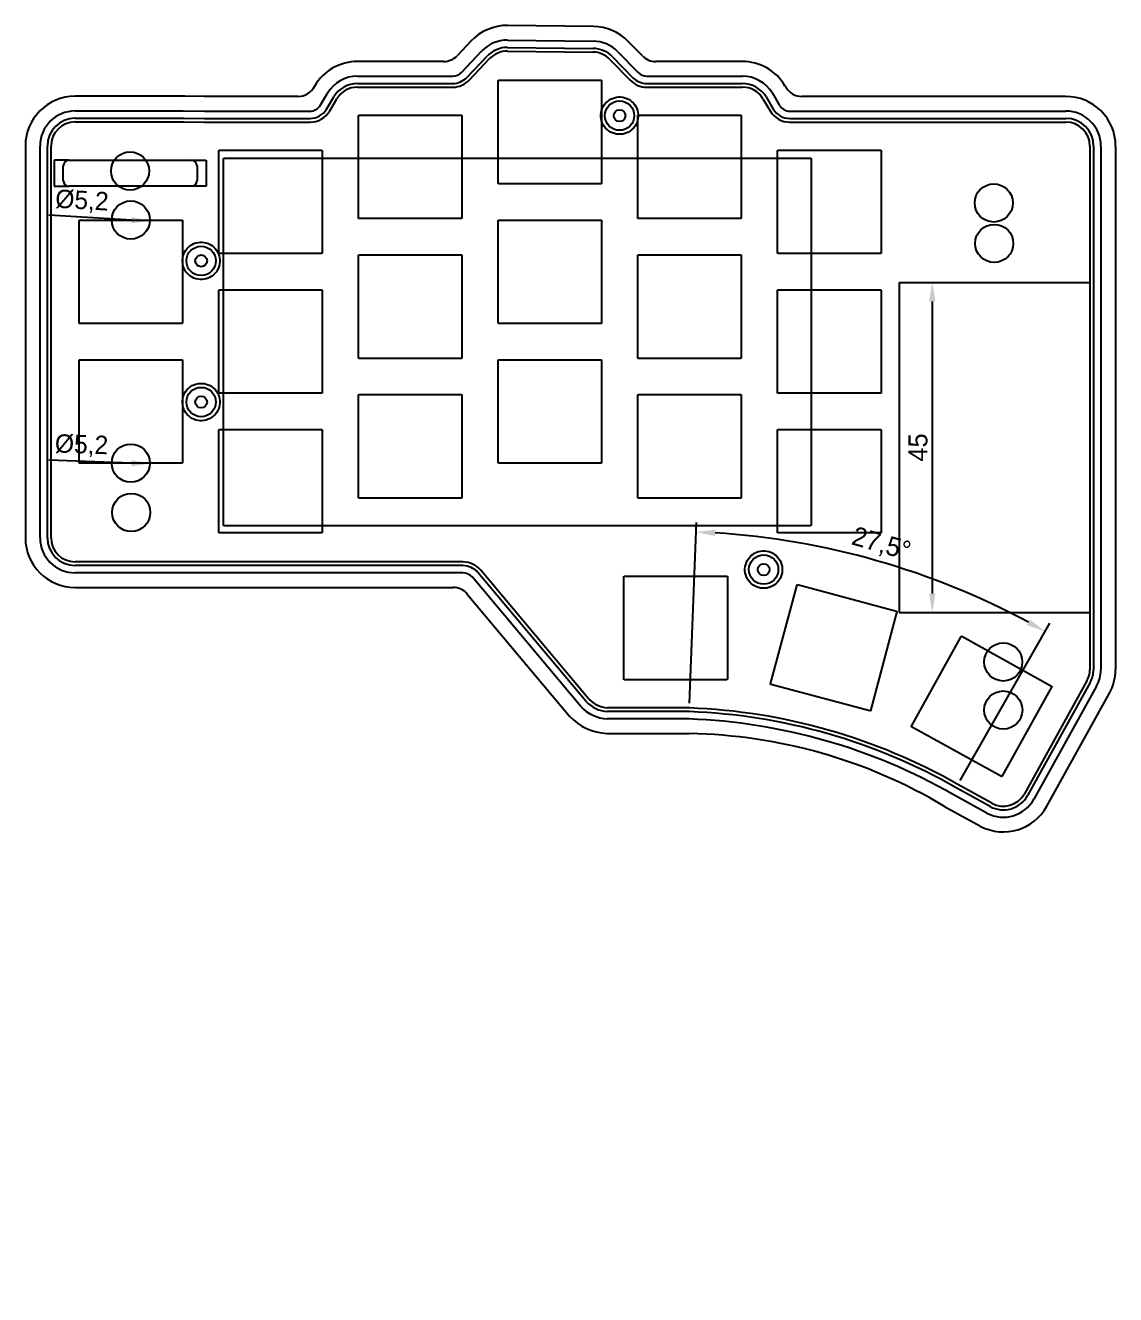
# Model space of a CAD drawing. Header units: millimetres. Extents: x 67 to 373, y -261 to -88.
# Drawn here: x 66.6 to 215.3, y -260.9 to -87.8 of the extents above; entities that cross this region are included whole.
import ezdxf

# ---------------------------------------------------------------- set-up
doc = ezdxf.new("R2010")
doc.units = ezdxf.units.MM
for name, color, linetype in [('Dimensions', 7, 'Continuous'), ('Edge.Cuts', 7, 'Continuous'), ('User.2', 7, 'Continuous'), ('User.3', 7, 'Continuous')]:
    doc.layers.add(name, color=color, linetype=linetype)
doc.dimstyles.new('ISO-25', dxfattribs={"dimtxt": 2.5, "dimasz": 2.5, "dimexe": 1.25, "dimexo": 0.625, "dimtad": 1, "dimtxsty": 'Standard', "dimcen": 2.5, "dimadec": 0, "dimazin": 0, "dimtfac": 1, "dimtmove": 0, "dimatfit": 3, "dimfxl": 1, "dimarcsym": 0})

# ---------------------------------------------------------------- blocks, each defined once
blk = doc.blocks.new('*D4')
at = {"layer": 'Defpoints', "color": 0}
for p in [(185.77, -122.9), (185.77, -167.9), (190.27, -167.9)]:
    blk.add_point(p, dxfattribs=at)
at = {"layer": 'Dimensions', "color": 140, "lineweight": -2}
for p, q in [((186.42, -122.9), (191.57, -122.9)), ((190.27, -125.48), (190.27, -165.32)), ((186.42, -167.9), (191.57, -167.9))]:
    blk.add_line(p, q, dxfattribs=at)
at = {"layer": 'Dimensions', "color": 140}
for points in [[(190.71, -125.48), (189.84, -125.48), (190.27, -122.9)], [(189.84, -165.32), (190.71, -165.32), (190.27, -167.9)]]:
    blk.add_solid(points, dxfattribs=at)
at = {"layer": 'Dimensions', "color": 140, "insert": (188.34, -145.4), "char_height": 2.582, "attachment_point": 5, "rotation": 90}
blk.add_mtext('45', dxfattribs=at)
blk = doc.blocks.new('*D8')
at = {"layer": 'Defpoints', "color": 0}
for p in [(190.59, -163.44), (157.17, -180.91), (193.76, -191.36), (154.13, -260.91)]:
    blk.add_point(p, dxfattribs=at)
at = {"layer": 'Dimensions', "color": 140, "lineweight": -2}
for p, q in [((157.19, -180.27), (158.13, -155.63)), ((194.08, -190.79), (206.29, -169.37))]:
    blk.add_line(p, q, dxfattribs=at)
blk.add_arc((154.13, -260.91), 104.07, 61.7475, 86.4048, dxfattribs=at)
at = {"layer": 'Dimensions', "color": 140}
for points in [[(160.68, -156.62), (160.64, -157.48), (158.08, -156.92)], [(203.19, -169.62), (203.6, -168.86), (205.65, -170.49)]]:
    blk.add_solid(points, dxfattribs=at)
at = {"layer": 'Dimensions', "color": 140, "insert": (183.3, -158.68), "char_height": 2.582, "attachment_point": 5, "rotation": 344.0761}
blk.add_mtext('27,5%%d', dxfattribs=at)
blk = doc.blocks.new('*D11')
at = {"layer": 'Defpoints', "color": 0}
for p in [(78.39, -147.44), (83.59, -147.62)]:
    blk.add_point(p, dxfattribs=at)
at = {"layer": 'Dimensions', "color": 140, "lineweight": -2}
blk.add_line((81.08, -147.54), (69.81, -147.14), dxfattribs=at)
at = {"layer": 'Dimensions', "color": 140}
blk.add_solid([(81.07, -147.95), (81.1, -147.12), (83.59, -147.62)], dxfattribs=at)
at = {"layer": 'Dimensions', "color": 140, "insert": (74.27, -145.18), "char_height": 2.507, "attachment_point": 5, "rotation": 358.0004}
blk.add_mtext('%%c5,2', dxfattribs=at)
blk = doc.blocks.new('*D12')
at = {"layer": 'Defpoints', "color": 0}
for p in [(78.39, -114.23), (83.58, -114.53)]:
    blk.add_point(p, dxfattribs=at)
at = {"layer": 'Dimensions', "color": 140, "lineweight": -2}
blk.add_line((81.08, -114.39), (69.82, -113.74), dxfattribs=at)
at = {"layer": 'Dimensions', "color": 140}
blk.add_solid([(81.06, -114.8), (81.1, -113.97), (83.58, -114.53)], dxfattribs=at)
at = {"layer": 'Dimensions', "color": 140, "insert": (74.32, -111.88), "char_height": 2.507, "attachment_point": 5, "rotation": 356.7095}
blk.add_mtext('%%c5,2', dxfattribs=at)

msp = doc.modelspace()

# ---------------------------------------------------------------- linework, layer by layer
at = {"layer": 'Edge.Cuts'}
for p, q in [((144.0574, -87.9912), (132.3575, -87.845)), ((127.3908, -89.9548), (125.4825, -91.9831)), ((132.3489, -89.845), (144.0326, -89.9911)), ((126.0968, -94.2489), (128.8362, -91.3372)), ((132.3449, -91.3451), (144.0138, -91.491)), ((132.3459, -90.8451), (144.0201, -90.991)), ((147.3897, -91.4302), (150.1689, -94.2765)), ((150.7575, -92.0165), (148.8209, -90.0332)), ((123.6617, -92.77), (111.9127, -92.77)), ((126.8188, -94.9408), (129.558, -92.0293)), ((127.1803, -95.2863), (129.9186, -92.3757)), ((146.3162, -92.4778), (149.0992, -95.3281)), ((146.674, -92.1286), (149.4559, -94.9777)), ((164.3618, -92.77), (152.5462, -92.77)), ((111.9068, -94.77), (124.8911, -94.77)), ((151.3404, -94.77), (164.3677, -94.77)), ((106.0822, -96.0757), (105.8568, -96.4523)), ((111.9015, -96.27), (124.9042, -96.27)), ((111.9034, -95.77), (124.9003, -95.77)), ((151.3352, -96.27), (164.373, -96.27)), ((151.3367, -95.77), (164.3711, -95.77)), ((170.3363, -96.3162), (170.1923, -96.0756)), ((88.3556, -97.5175), (73.3872, -97.5175)), ((88.3648, -97.5184), (88.3556, -97.5175)), ((91.0467, -97.5325), (88.3648, -97.5184)), ((103.7991, -97.5325), (91.0467, -97.5325)), ((106.8139, -98.7478), (107.8014, -97.0976)), ((107.6744, -99.2572), (108.6612, -97.6082)), ((108.1045, -99.5122), (109.0913, -97.8633)), ((145.5503, -98.6769), (145.7286, -98.4533)), ((145.7286, -98.4533), (145.9308, -98.2511)), ((145.9308, -98.2511), (146.1544, -98.0728)), ((146.1544, -98.0728), (146.3965, -97.9207)), ((146.3965, -97.9207), (146.6542, -97.7966)), ((146.6542, -97.7966), (146.9241, -97.7022)), ((146.9241, -97.7022), (147.2029, -97.6385)), ((147.2029, -97.6385), (147.487, -97.6065)), ((147.487, -97.6065), (147.773, -97.6065)), ((147.773, -97.6065), (148.0571, -97.6385)), ((148.0571, -97.6385), (148.3359, -97.7022)), ((148.3359, -97.7022), (148.6058, -97.7966)), ((148.6058, -97.7966), (148.8635, -97.9207)), ((148.8635, -97.9207), (149.1056, -98.0728)), ((149.1056, -98.0728), (149.3292, -98.2511)), ((149.3292, -98.2511), (149.5314, -98.4533)), ((149.5314, -98.4533), (149.7097, -98.6769)), ((167.1832, -97.8633), (168.17, -99.5122)), ((167.6132, -97.6081), (168.6001, -99.2572)), ((168.4731, -97.0976), (169.4606, -98.7478)), ((208.4892, -97.5325), (172.4815, -97.5325)), ((73.3872, -99.5175), (88.1196, -99.5175)), ((88.1196, -99.5175), (88.1235, -99.5171)), ((88.1235, -99.5171), (91.0414, -99.5325)), ((91.0414, -99.5325), (105.4298, -99.5325)), ((145.084, -100.0095), (145.116, -99.7254)), ((145.084, -100.0149), (145.084, -100.0095)), ((145.084, -100.2955), (145.084, -100.0149)), ((145.116, -100.5796), (145.084, -100.2955)), ((145.116, -99.7254), (145.1797, -99.4466)), ((145.1797, -99.4466), (145.2741, -99.1767)), ((145.2741, -99.1767), (145.3982, -98.919)), ((145.3982, -98.919), (145.5503, -98.6769)), ((149.7097, -98.6769), (149.8618, -98.919)), ((149.8618, -98.919), (149.9859, -99.1767)), ((149.9859, -99.1767), (150.0803, -99.4466)), ((150.0803, -99.4466), (150.144, -99.7254)), ((150.144, -99.7254), (150.176, -100.0095)), ((150.176, -100.2955), (150.144, -100.5796)), ((150.176, -100.0095), (150.176, -100.2955)), ((170.8446, -99.5325), (208.49, -99.5325)), ((73.3872, -100.5175), (88.165, -100.5175)), ((73.3872, -101.0175), (88.1872, -101.0175)), ((88.165, -100.5175), (88.1663, -100.5174)), ((88.1663, -100.5174), (91.0388, -100.5325)), ((88.1872, -101.0175), (88.1874, -101.0175)), ((88.1874, -101.0175), (88.1876, -101.0175)), ((88.1876, -101.0175), (91.0374, -101.0325)), ((91.0374, -101.0325), (105.423, -101.0325)), ((91.0388, -100.5325), (105.425, -100.5325)), ((145.1797, -100.8584), (145.116, -100.5796)), ((145.2741, -101.1283), (145.1797, -100.8584)), ((145.3982, -101.386), (145.2741, -101.1283)), ((145.5503, -101.6281), (145.3982, -101.386)), ((145.7286, -101.8517), (145.5503, -101.6281)), ((145.9308, -102.0539), (145.7286, -101.8517)), ((146.1544, -102.2322), (145.9308, -102.0539)), ((149.3292, -102.0539), (149.1056, -102.2322)), ((149.5314, -101.8517), (149.3292, -102.0539)), ((149.7097, -101.6281), (149.5314, -101.8517)), ((149.8618, -101.386), (149.7097, -101.6281)), ((149.9859, -101.1283), (149.8618, -101.386)), ((150.0803, -100.8584), (149.9859, -101.1283)), ((150.144, -100.5796), (150.0803, -100.8584)), ((170.8494, -100.5325), (208.49, -100.5325)), ((170.8515, -101.0325), (208.49, -101.0325)), ((146.3965, -102.3843), (146.1544, -102.2322)), ((146.6542, -102.5084), (146.3965, -102.3843)), ((146.9241, -102.6028), (146.6542, -102.5084)), ((147.2029, -102.6665), (146.9241, -102.6028)), ((147.487, -102.6985), (147.2029, -102.6665)), ((147.773, -102.6985), (147.487, -102.6985)), ((148.0571, -102.6665), (147.773, -102.6985)), ((148.3359, -102.6028), (148.0571, -102.6665)), ((148.6058, -102.5084), (148.3359, -102.6028)), ((148.8635, -102.3843), (148.6058, -102.5084)), ((149.1056, -102.2322), (148.8635, -102.3843)), ((66.6122, -104.2925), (66.6122, -157.7125)), ((68.6122, -157.7125), (68.6122, -104.2925)), ((69.6122, -157.7125), (69.6122, -104.2925)), ((70.1122, -157.7125), (70.1122, -104.2925)), ((211.775, -104.3075), (211.775, -175.7)), ((212.275, -104.3075), (212.275, -175.7068)), ((213.275, -104.3075), (213.275, -175.7191)), ((215.275, -104.3067), (215.275, -175.7404)), ((72.53, -106.2425), (70.53, -106.2425)), ((70.53, -106.2425), (70.53, -109.7625)), ((71.78, -109.0125), (71.78, -106.9925)), ((72.53, -106.2425), (89.27, -106.2425)), ((89.27, -106.2425), (91.27, -106.2425)), ((90.02, -106.9925), (90.02, -109.0125)), ((91.27, -106.2425), (91.27, -109.7625)), ((70.53, -109.7625), (72.53, -109.7625)), ((89.27, -109.7625), (72.53, -109.7625)), ((91.27, -109.7625), (89.27, -109.7625)), ((89.3465, -117.7207), (89.6042, -117.5966)), ((89.6042, -117.5966), (89.8741, -117.5022)), ((89.8741, -117.5022), (90.1529, -117.4385)), ((90.1529, -117.4385), (90.437, -117.4065)), ((90.437, -117.4065), (90.723, -117.4065)), ((90.723, -117.4065), (91.0071, -117.4385)), ((91.0071, -117.4385), (91.2859, -117.5022)), ((91.2859, -117.5022), (91.5558, -117.5966)), ((91.5558, -117.5966), (91.8135, -117.7207)), ((88.066, -119.5254), (88.1297, -119.2466)), ((88.1297, -119.2466), (88.2241, -118.9767)), ((88.2241, -118.9767), (88.3482, -118.719)), ((88.3482, -118.719), (88.5003, -118.4769)), ((88.5003, -118.4769), (88.6786, -118.2533)), ((88.6786, -118.2533), (88.8808, -118.0511)), ((88.8808, -118.0511), (89.1044, -117.8728)), ((89.1044, -117.8728), (89.3465, -117.7207)), ((91.8135, -117.7207), (92.0556, -117.8728)), ((92.0556, -117.8728), (92.2792, -118.0511)), ((92.2792, -118.0511), (92.4814, -118.2533)), ((92.4814, -118.2533), (92.6597, -118.4769)), ((92.6597, -118.4769), (92.8118, -118.719)), ((92.8118, -118.719), (92.9359, -118.9767)), ((92.9359, -118.9767), (93.0303, -119.2466)), ((93.0303, -119.2466), (93.094, -119.5254)), ((88.034, -119.8095), (88.066, -119.5254)), ((88.034, -119.8149), (88.034, -119.8095)), ((88.034, -120.0955), (88.034, -119.8149)), ((88.066, -120.3796), (88.034, -120.0955)), ((88.1297, -120.6584), (88.066, -120.3796)), ((88.2241, -120.9283), (88.1297, -120.6584)), ((88.3482, -121.186), (88.2241, -120.9283)), ((92.9359, -120.9283), (92.8118, -121.186)), ((93.0303, -120.6584), (92.9359, -120.9283)), ((93.094, -120.3796), (93.0303, -120.6584)), ((93.094, -119.5254), (93.126, -119.8095)), ((93.126, -120.0955), (93.094, -120.3796)), ((93.126, -119.8095), (93.126, -120.0955)), ((88.5003, -121.4281), (88.3482, -121.186)), ((88.6786, -121.6517), (88.5003, -121.4281)), ((88.8808, -121.8539), (88.6786, -121.6517)), ((89.1044, -122.0322), (88.8808, -121.8539)), ((89.3465, -122.1843), (89.1044, -122.0322)), ((89.6042, -122.3084), (89.3465, -122.1843)), ((89.8741, -122.4028), (89.6042, -122.3084)), ((90.1529, -122.4665), (89.8741, -122.4028)), ((90.437, -122.4985), (90.1529, -122.4665)), ((90.723, -122.4985), (90.437, -122.4985)), ((91.0071, -122.4665), (90.723, -122.4985)), ((91.2859, -122.4028), (91.0071, -122.4665)), ((91.5558, -122.3084), (91.2859, -122.4028)), ((91.8135, -122.1843), (91.5558, -122.3084)), ((92.0556, -122.0322), (91.8135, -122.1843)), ((92.2792, -121.8539), (92.0556, -122.0322)), ((92.4814, -121.6517), (92.2792, -121.8539)), ((92.6597, -121.4281), (92.4814, -121.6517)), ((92.8118, -121.186), (92.6597, -121.4281)), ((185.775, -122.8974), (185.775, -167.8974)), ((185.775, -122.8974), (211.775, -122.8974)), ((89.8741, -136.7522), (90.1529, -136.6885)), ((90.1529, -136.6885), (90.437, -136.6565)), ((90.437, -136.6565), (90.723, -136.6565)), ((90.723, -136.6565), (91.0071, -136.6885)), ((91.0071, -136.6885), (91.2859, -136.7522)), ((88.1297, -138.4966), (88.2241, -138.2267)), ((88.2241, -138.2267), (88.3482, -137.969)), ((88.3482, -137.969), (88.5003, -137.7269)), ((88.5003, -137.7269), (88.6786, -137.5033)), ((88.6786, -137.5033), (88.8808, -137.3011)), ((88.8808, -137.3011), (89.1044, -137.1228)), ((89.1044, -137.1228), (89.3465, -136.9707)), ((89.3465, -136.9707), (89.6042, -136.8466)), ((89.6042, -136.8466), (89.8741, -136.7522)), ((91.2859, -136.7522), (91.5558, -136.8466)), ((91.5558, -136.8466), (91.8135, -136.9707)), ((91.8135, -136.9707), (92.0556, -137.1228)), ((92.0556, -137.1228), (92.2792, -137.3011)), ((92.2792, -137.3011), (92.4814, -137.5033)), ((92.4814, -137.5033), (92.6597, -137.7269)), ((92.6597, -137.7269), (92.8118, -137.969)), ((92.8118, -137.969), (92.9359, -138.2267)), ((92.9359, -138.2267), (93.0303, -138.4966)), ((88.034, -139.0595), (88.066, -138.7754)), ((88.034, -139.0649), (88.034, -139.0595)), ((88.034, -139.3455), (88.034, -139.0649)), ((88.066, -139.6296), (88.034, -139.3455)), ((88.066, -138.7754), (88.1297, -138.4966)), ((88.1297, -139.9084), (88.066, -139.6296)), ((88.2241, -140.1783), (88.1297, -139.9084)), ((88.3482, -140.436), (88.2241, -140.1783)), ((92.9359, -140.1783), (92.8118, -140.436)), ((93.0303, -139.9084), (92.9359, -140.1783)), ((93.0303, -138.4966), (93.094, -138.7754)), ((93.094, -139.6296), (93.0303, -139.9084)), ((93.094, -138.7754), (93.126, -139.0595)), ((93.126, -139.3455), (93.094, -139.6296)), ((93.126, -139.0595), (93.126, -139.3455)), ((88.5003, -140.6781), (88.3482, -140.436)), ((88.6786, -140.9017), (88.5003, -140.6781)), ((88.8808, -141.1039), (88.6786, -140.9017)), ((89.1044, -141.2822), (88.8808, -141.1039)), ((89.3465, -141.4343), (89.1044, -141.2822)), ((89.6042, -141.5584), (89.3465, -141.4343)), ((89.8741, -141.6528), (89.6042, -141.5584)), ((90.1529, -141.7165), (89.8741, -141.6528)), ((90.437, -141.7485), (90.1529, -141.7165)), ((90.723, -141.7485), (90.437, -141.7485)), ((91.0071, -141.7165), (90.723, -141.7485)), ((91.2859, -141.6528), (91.0071, -141.7165)), ((91.5558, -141.5584), (91.2859, -141.6528)), ((91.8135, -141.4343), (91.5558, -141.5584)), ((92.0556, -141.2822), (91.8135, -141.4343)), ((92.2792, -141.1039), (92.0556, -141.2822)), ((92.4814, -140.9017), (92.2792, -141.1039)), ((92.6597, -140.6781), (92.4814, -140.9017)), ((92.8118, -140.436), (92.6597, -140.6781)), ((164.9241, -161.0767), (165.0482, -160.819)), ((165.0482, -160.819), (165.2003, -160.5769)), ((165.2003, -160.5769), (165.3786, -160.3533)), ((165.3786, -160.3533), (165.5808, -160.1511)), ((165.5808, -160.1511), (165.8044, -159.9728)), ((165.8044, -159.9728), (166.0465, -159.8207)), ((166.0465, -159.8207), (166.3042, -159.6966)), ((166.3042, -159.6966), (166.5741, -159.6022)), ((166.5741, -159.6022), (166.8529, -159.5385)), ((166.8529, -159.5385), (167.137, -159.5065)), ((167.137, -159.5065), (167.423, -159.5065)), ((167.423, -159.5065), (167.7071, -159.5385)), ((167.7071, -159.5385), (167.9859, -159.6022)), ((167.9859, -159.6022), (168.2558, -159.6966)), ((168.2558, -159.6966), (168.5135, -159.8207)), ((168.5135, -159.8207), (168.7556, -159.9728)), ((168.7556, -159.9728), (168.9792, -160.1511)), ((168.9792, -160.1511), (169.1814, -160.3533)), ((169.1814, -160.3533), (169.3597, -160.5769)), ((169.3597, -160.5769), (169.5118, -160.819)), ((169.5118, -160.819), (169.6359, -161.0767)), ((126.295, -160.9875), (73.3872, -160.9875)), ((126.2837, -161.4875), (73.3872, -161.4875)), ((126.2576, -162.4875), (73.3872, -162.4875)), ((143.0894, -180.0445), (128.3132, -162.4339)), ((143.4656, -179.7151), (128.6889, -162.1039)), ((164.734, -161.9095), (164.766, -161.6254)), ((164.734, -161.9149), (164.734, -161.9095)), ((164.734, -162.1955), (164.734, -161.9149)), ((164.766, -162.4796), (164.734, -162.1955)), ((164.766, -161.6254), (164.8297, -161.3466)), ((164.8297, -162.7584), (164.766, -162.4796)), ((164.8297, -161.3466), (164.9241, -161.0767)), ((169.6359, -161.0767), (169.7303, -161.3466)), ((169.7303, -161.3466), (169.794, -161.6254)), ((169.794, -162.4796), (169.7303, -162.7584)), ((169.794, -161.6254), (169.826, -161.9095)), ((169.826, -162.1955), (169.794, -162.4796)), ((169.826, -161.9095), (169.826, -162.1955)), ((142.3357, -180.7021), (127.5639, -163.0966)), ((164.9241, -163.0283), (164.8297, -162.7584)), ((165.0482, -163.286), (164.9241, -163.0283)), ((165.2003, -163.5281), (165.0482, -163.286)), ((165.3786, -163.7517), (165.2003, -163.5281)), ((165.5808, -163.9539), (165.3786, -163.7517)), ((165.8044, -164.1322), (165.5808, -163.9539)), ((166.0465, -164.2843), (165.8044, -164.1322)), ((166.3042, -164.4084), (166.0465, -164.2843)), ((166.5741, -164.5028), (166.3042, -164.4084)), ((168.2558, -164.4084), (167.9859, -164.5028)), ((168.5135, -164.2843), (168.2558, -164.4084)), ((168.7556, -164.1322), (168.5135, -164.2843)), ((168.9792, -163.9539), (168.7556, -164.1322)), ((169.1814, -163.7517), (168.9792, -163.9539)), ((169.3597, -163.5281), (169.1814, -163.7517)), ((169.5118, -163.286), (169.3597, -163.5281)), ((169.6359, -163.0283), (169.5118, -163.286)), ((169.7303, -162.7584), (169.6359, -163.0283)), ((73.3872, -164.4875), (124.9543, -164.4875)), ((126.8695, -165.3806), (140.8252, -182.0134)), ((166.8529, -164.5665), (166.5741, -164.5028)), ((167.137, -164.5985), (166.8529, -164.5665)), ((167.423, -164.5985), (167.137, -164.5985)), ((167.7071, -164.5665), (167.423, -164.5985)), ((167.9859, -164.5028), (167.7071, -164.5665)), ((185.775, -167.8974), (211.775, -167.8974)), ((211.3644, -177.2214), (202.8278, -192.6218)), ((211.8025, -177.4624), (203.2651, -192.8642)), ((212.6786, -177.9445), (204.1398, -193.349)), ((205.889, -194.3186), (214.4304, -178.9095)), ((157.1592, -181.415), (145.963, -181.385)), ((145.9743, -180.885), (145.9741, -180.885)), ((157.1693, -180.915), (145.9743, -180.885)), ((157.1387, -182.4149), (145.9422, -182.3849)), ((145.9052, -184.3848), (157.1386, -184.4149)), ((198.156, -194.3482), (193.5193, -191.7918)), ((193.7635, -191.3555), (193.7632, -191.3554)), ((193.7638, -191.3557), (193.7635, -191.3555)), ((198.3758, -193.8985), (193.7638, -191.3557)), ((197.7162, -195.2477), (193.0303, -192.6642)), ((191.9116, -194.3295), (191.9242, -194.3381)), ((191.9242, -194.3381), (196.8367, -197.0466)), ((197.7214, -195.2499), (197.7162, -195.2477)), ((198.1565, -194.3484), (198.156, -194.3482)), ((198.376, -193.8986), (198.3758, -193.8985)), ((196.8367, -197.0466), (196.8625, -197.0577))]:
    msp.add_line(p, q, dxfattribs=at)
for centre, radius in [((147.63, -100.1525), 2), ((147.63, -100.1525), 0.8), ((90.58, -119.9525), 2), ((90.58, -119.9525), 0.8), ((90.58, -139.2025), 2), ((90.58, -139.2025), 0.8), ((167.28, -162.0525), 2), ((167.28, -162.0525), 0.8)]:
    msp.add_circle(centre, radius, dxfattribs=at)
for centre, radius, start, end in [((132.3758, -94.7891), 6.9442, 90.151021, 135.879366), ((143.9738, -94.7635), 6.7728, 44.301613, 89.292584), ((132.3758, -94.7891), 4.9442, 90.31156, 135.718825), ((143.9738, -94.7635), 4.7728, 44.299532, 89.294602), ((132.3758, -94.7891), 3.9442, 90.434495, 135.595888), ((132.3758, -94.7891), 3.4442, 90.515191, 135.515191), ((143.9738, -94.7635), 3.2728, 44.299532, 89.299532), ((143.9738, -94.7635), 3.7728, 44.299532, 89.297453), ((111.8762, -99.5004), 6.7305, 89.689144, 149.413475), ((123.6617, -90.27), 2.5, 270, 316.746554), ((152.5462, -90.27), 2.5, 224.31523, 270), ((164.3983, -99.5004), 6.7305, 30.586506, 90.310856), ((111.8762, -99.5004), 4.7305, 89.629208, 149.473409), ((124.8549, -93.0308), 1.7396, 271.191722, 315.554829), ((124.8549, -93.0308), 2.7396, 270.949629, 315.796922), ((151.3541, -93.1), 2.67, 224.688353, 269.626986), ((151.3541, -93.1), 1.67, 224.787021, 269.528348), ((164.3983, -99.5004), 4.7305, 30.526581, 90.370792), ((103.7991, -95.0325), 2.5, 270, 332.811397), ((111.8762, -99.5004), 3.7305, 89.582458, 149.520157), ((111.8762, -99.5004), 3.2305, 89.551307, 149.551307), ((124.8549, -93.0308), 3.2396, 270.873276, 315.873276), ((151.3541, -93.1), 3.17, 224.657665, 269.657665), ((164.3983, -99.5004), 3.7305, 30.479838, 90.417542), ((164.3983, -99.5004), 3.2305, 30.448693, 90.448693), ((172.4815, -95.0325), 2.5, 210.897307, 270), ((73.3872, -104.2925), 6.775, 90, 179.999981), ((208.495, -104.3125), 6.78, 0.04871, 90.048684), ((73.3872, -104.2925), 4.775, 90, 179.999976), ((105.4471, -97.9501), 3.0825, 269.551325, 329.551325), ((105.4471, -97.9501), 2.5825, 269.509811, 329.59284), ((105.4471, -97.9501), 1.5825, 269.373802, 329.728854), ((170.8273, -97.9501), 3.0825, 210.448675, 270.448675), ((170.8273, -97.9501), 2.5825, 210.407166, 270.490189), ((170.8273, -97.9501), 1.5825, 210.27117, 270.626198), ((208.495, -104.3125), 4.78, 0.05995, 90.059919), ((73.3872, -104.2925), 3.775, 90, 179.99997), ((73.3872, -104.2925), 3.275, 90, 179.999965), ((208.495, -104.3125), 3.78, 0.075797, 90.075781), ((208.495, -104.3125), 3.28, 0.087341, 90.087341), ((72.53, -106.9925), 0.75, 90, 180), ((89.27, -106.9925), 0.75, 0, 90), ((72.53, -109.0125), 0.75, 180, 270), ((89.27, -109.0125), 0.75, 270, 0), ((73.3872, -157.7125), 6.775, 180, 270), ((73.3872, -157.7125), 4.775, 180, 270), ((73.3872, -157.7125), 3.775, 180, 270), ((73.3872, -157.7125), 3.275, 180, 270), ((126.1444, -164.4354), 1.9512, 43.324512, 86.673834), ((126.1444, -164.4354), 2.9512, 42.702772, 87.295572), ((126.1444, -164.4354), 3.4512, 42.499173, 87.499171), ((124.9543, -166.9875), 2.5, 39.998336, 90), ((208.4011, -175.6056), 3.3752, 331.39654, 358.396542), ((208.4011, -175.6056), 3.8752, 331.370075, 358.503563), ((208.4011, -175.6056), 4.8752, 331.329944, 358.665845), ((208.4011, -175.6056), 6.8752, 331.277839, 358.876543), ((146.1322, -177.2718), 3.6166, 222.497402, 267.497407), ((146.1322, -177.2718), 5.1166, 222.099345, 267.871567), ((146.1322, -177.2718), 4.1166, 222.340702, 267.644699), ((154.1328, -260.9099), 79.5525, 60.323616, 87.819799), ((154.1328, -260.9099), 80.0525, 60.326139, 87.826139), ((146.1322, -177.2718), 7.1166, 221.779795, 268.171934), ((154.1328, -260.9099), 78.5525, 60.318497, 87.806939), ((156.0144, -254.2872), 69.8813, 59.078228, 89.078228), ((199.9635, -191.0343), 4.7748, 241.993302, 331.00205), ((199.9635, -191.0343), 3.7748, 241.398268, 331.002594), ((199.9635, -191.0343), 3.2748, 241.00299, 331.00299), ((199.9635, -191.0343), 6.7748, 242.758995, 331.001665)]:
    msp.add_arc(centre, radius, start, end, dxfattribs=at)
at = {"layer": 'User.2'}
for p, q in [((93.62, -106.0025), (93.6246, -105.9795)), ((93.62, -156.0025), (93.62, -106.0025)), ((93.6246, -105.9795), (93.657, -105.9471)), ((93.657, -105.9471), (93.68, -105.9425)), ((93.68, -105.9425), (173.68, -105.9425)), ((173.68, -105.9425), (173.703, -105.9471)), ((173.703, -105.9471), (173.7354, -105.9795)), ((173.7354, -105.9795), (173.74, -106.0025)), ((173.74, -106.0025), (173.74, -156.0025)), ((93.6246, -156.0255), (93.62, -156.0025)), ((93.657, -156.0579), (93.6246, -156.0255)), ((93.68, -156.0625), (93.657, -156.0579)), ((173.68, -156.0625), (93.68, -156.0625)), ((173.703, -156.0579), (173.68, -156.0625)), ((173.7354, -156.0255), (173.703, -156.0579)), ((173.74, -156.0025), (173.7354, -156.0255))]:
    msp.add_line(p, q, dxfattribs=at)
at = {"layer": 'User.3'}
for p, q in [((131.0872, -95.3825), (131.091, -95.3634)), ((131.0872, -109.3825), (131.0872, -95.3825)), ((131.091, -95.3634), (131.1181, -95.3363)), ((131.1181, -95.3363), (131.1372, -95.3325)), ((131.1372, -95.3325), (145.1372, -95.3325)), ((145.1372, -95.3325), (145.1564, -95.3363)), ((145.1564, -95.3363), (145.1834, -95.3634)), ((145.1834, -95.3634), (145.1872, -95.3825)), ((145.1872, -95.3825), (145.1872, -109.3825)), ((112.0372, -100.145), (112.041, -100.1259)), ((112.0372, -114.145), (112.0372, -100.145)), ((112.041, -100.1259), (112.0681, -100.0988)), ((112.0681, -100.0988), (112.0872, -100.095)), ((112.0872, -100.095), (126.0872, -100.095)), ((126.0872, -100.095), (126.1064, -100.0988)), ((126.1064, -100.0988), (126.1334, -100.1259)), ((126.1334, -100.1259), (126.1372, -100.145)), ((126.1372, -100.145), (126.1372, -114.145)), ((150.1372, -100.145), (150.141, -100.1259)), ((150.1372, -114.145), (150.1372, -100.145)), ((150.141, -100.1259), (150.1681, -100.0988)), ((150.1681, -100.0988), (150.1872, -100.095)), ((150.1872, -100.095), (164.1872, -100.095)), ((164.1872, -100.095), (164.2064, -100.0988)), ((164.2064, -100.0988), (164.2334, -100.1259)), ((164.2334, -100.1259), (164.2372, -100.145)), ((164.2372, -100.145), (164.2372, -114.145)), ((92.9872, -104.9075), (92.991, -104.8884)), ((92.9872, -118.9075), (92.9872, -104.9075)), ((92.991, -104.8884), (93.0181, -104.8613)), ((93.0181, -104.8613), (93.0372, -104.8575)), ((93.0372, -104.8575), (107.0372, -104.8575)), ((107.0372, -104.8575), (107.0564, -104.8613)), ((107.0564, -104.8613), (107.0834, -104.8884)), ((107.0834, -104.8884), (107.0872, -104.9075)), ((107.0872, -104.9075), (107.0872, -118.9075)), ((169.1872, -104.9075), (169.191, -104.8884)), ((169.1872, -118.9075), (169.1872, -104.9075)), ((169.191, -104.8884), (169.2181, -104.8613)), ((169.2181, -104.8613), (169.2372, -104.8575)), ((169.2372, -104.8575), (183.2372, -104.8575)), ((183.2372, -104.8575), (183.2564, -104.8613)), ((183.2564, -104.8613), (183.2834, -104.8884)), ((183.2834, -104.8884), (183.2872, -104.9075)), ((183.2872, -104.9075), (183.2872, -118.9075)), ((71.78, -109.0125), (71.78, -106.9925)), ((71.78, -109.0125), (71.78, -106.9925)), ((71.78, -109.0125), (71.78, -106.9925)), ((71.78, -109.0125), (71.78, -106.9925)), ((72.53, -106.2425), (89.27, -106.2425)), ((72.53, -106.2425), (89.27, -106.2425)), ((72.53, -106.2425), (89.27, -106.2425)), ((72.53, -106.2425), (89.27, -106.2425)), ((90.02, -106.9925), (90.02, -109.0125)), ((90.02, -106.9925), (90.02, -109.0125)), ((90.02, -106.9925), (90.02, -109.0125)), ((90.02, -106.9925), (90.02, -109.0125)), ((89.27, -109.7625), (72.53, -109.7625)), ((89.27, -109.7625), (72.53, -109.7625)), ((89.27, -109.7625), (72.53, -109.7625)), ((89.27, -109.7625), (72.53, -109.7625)), ((131.091, -109.4016), (131.0872, -109.3825)), ((131.1181, -109.4287), (131.091, -109.4016)), ((131.1372, -109.4325), (131.1181, -109.4287)), ((145.1372, -109.4325), (131.1372, -109.4325)), ((145.1564, -109.4287), (145.1372, -109.4325)), ((145.1834, -109.4016), (145.1564, -109.4287)), ((145.1872, -109.3825), (145.1834, -109.4016)), ((112.041, -114.1641), (112.0372, -114.145)), ((112.0681, -114.1912), (112.041, -114.1641)), ((112.0872, -114.195), (112.0681, -114.1912)), ((126.0872, -114.195), (112.0872, -114.195)), ((126.1064, -114.1912), (126.0872, -114.195)), ((126.1334, -114.1641), (126.1064, -114.1912)), ((126.1372, -114.145), (126.1334, -114.1641)), ((150.141, -114.1641), (150.1372, -114.145)), ((150.1681, -114.1912), (150.141, -114.1641)), ((150.1872, -114.195), (150.1681, -114.1912)), ((164.1872, -114.195), (150.1872, -114.195)), ((164.2064, -114.1912), (164.1872, -114.195)), ((164.2334, -114.1641), (164.2064, -114.1912)), ((164.2372, -114.145), (164.2334, -114.1641)), ((73.9372, -114.4325), (73.941, -114.4134)), ((73.9372, -128.4325), (73.9372, -114.4325)), ((73.941, -114.4134), (73.9681, -114.3863)), ((73.9681, -114.3863), (73.9872, -114.3825)), ((73.9872, -114.3825), (87.9872, -114.3825)), ((87.9872, -114.3825), (88.0064, -114.3863)), ((88.0064, -114.3863), (88.0334, -114.4134)), ((88.0334, -114.4134), (88.0372, -114.4325)), ((88.0372, -114.4325), (88.0372, -128.4325)), ((131.0872, -114.4325), (131.091, -114.4134)), ((131.0872, -128.4325), (131.0872, -114.4325)), ((131.091, -114.4134), (131.1181, -114.3863)), ((131.1181, -114.3863), (131.1372, -114.3825)), ((131.1372, -114.3825), (145.1372, -114.3825)), ((145.1372, -114.3825), (145.1564, -114.3863)), ((145.1564, -114.3863), (145.1834, -114.4134)), ((145.1834, -114.4134), (145.1872, -114.4325)), ((145.1872, -114.4325), (145.1872, -128.4325)), ((92.991, -118.9266), (92.9872, -118.9075)), ((93.0181, -118.9537), (92.991, -118.9266)), ((93.0372, -118.9575), (93.0181, -118.9537)), ((107.0372, -118.9575), (93.0372, -118.9575)), ((107.0564, -118.9537), (107.0372, -118.9575)), ((107.0834, -118.9266), (107.0564, -118.9537)), ((107.0872, -118.9075), (107.0834, -118.9266)), ((112.0372, -119.195), (112.041, -119.1759)), ((112.0372, -133.195), (112.0372, -119.195)), ((112.041, -119.1759), (112.0681, -119.1488)), ((112.0681, -119.1488), (112.0872, -119.145)), ((112.0872, -119.145), (126.0872, -119.145)), ((126.0872, -119.145), (126.1064, -119.1488)), ((126.1064, -119.1488), (126.1334, -119.1759)), ((126.1334, -119.1759), (126.1372, -119.195)), ((126.1372, -119.195), (126.1372, -133.195)), ((150.1372, -119.195), (150.141, -119.1759)), ((150.1372, -133.195), (150.1372, -119.195)), ((150.141, -119.1759), (150.1681, -119.1488)), ((150.1681, -119.1488), (150.1872, -119.145)), ((150.1872, -119.145), (164.1872, -119.145)), ((164.1872, -119.145), (164.2064, -119.1488)), ((164.2064, -119.1488), (164.2334, -119.1759)), ((164.2334, -119.1759), (164.2372, -119.195)), ((164.2372, -119.195), (164.2372, -133.195)), ((169.191, -118.9266), (169.1872, -118.9075)), ((169.2181, -118.9537), (169.191, -118.9266)), ((169.2372, -118.9575), (169.2181, -118.9537)), ((183.2372, -118.9575), (169.2372, -118.9575)), ((183.2564, -118.9537), (183.2372, -118.9575)), ((183.2834, -118.9266), (183.2564, -118.9537)), ((183.2872, -118.9075), (183.2834, -118.9266)), ((92.9872, -123.9575), (92.991, -123.9384)), ((92.9872, -137.9575), (92.9872, -123.9575)), ((92.991, -123.9384), (93.0181, -123.9113)), ((93.0181, -123.9113), (93.0372, -123.9075)), ((93.0372, -123.9075), (107.0372, -123.9075)), ((107.0372, -123.9075), (107.0564, -123.9113)), ((107.0564, -123.9113), (107.0834, -123.9384)), ((107.0834, -123.9384), (107.0872, -123.9575)), ((107.0872, -123.9575), (107.0872, -137.9575)), ((169.1872, -123.9575), (169.191, -123.9384)), ((169.1872, -137.9575), (169.1872, -123.9575)), ((169.191, -123.9384), (169.2181, -123.9113)), ((169.2181, -123.9113), (169.2372, -123.9075)), ((169.2372, -123.9075), (183.2372, -123.9075)), ((183.2372, -123.9075), (183.2564, -123.9113)), ((183.2564, -123.9113), (183.2834, -123.9384)), ((183.2834, -123.9384), (183.2872, -123.9575)), ((183.2872, -123.9575), (183.2872, -137.9575)), ((73.941, -128.4516), (73.9372, -128.4325)), ((73.9681, -128.4787), (73.941, -128.4516)), ((73.9872, -128.4825), (73.9681, -128.4787)), ((87.9872, -128.4825), (73.9872, -128.4825)), ((88.0064, -128.4787), (87.9872, -128.4825)), ((88.0334, -128.4516), (88.0064, -128.4787)), ((88.0372, -128.4325), (88.0334, -128.4516)), ((131.091, -128.4516), (131.0872, -128.4325)), ((131.1181, -128.4787), (131.091, -128.4516)), ((131.1372, -128.4825), (131.1181, -128.4787)), ((145.1372, -128.4825), (131.1372, -128.4825)), ((145.1564, -128.4787), (145.1372, -128.4825)), ((145.1834, -128.4516), (145.1564, -128.4787)), ((145.1872, -128.4325), (145.1834, -128.4516)), ((112.041, -133.2141), (112.0372, -133.195)), ((112.0681, -133.2412), (112.041, -133.2141)), ((112.0872, -133.245), (112.0681, -133.2412)), ((126.0872, -133.245), (112.0872, -133.245)), ((126.1064, -133.2412), (126.0872, -133.245)), ((126.1334, -133.2141), (126.1064, -133.2412)), ((126.1372, -133.195), (126.1334, -133.2141)), ((150.141, -133.2141), (150.1372, -133.195)), ((150.1681, -133.2412), (150.141, -133.2141)), ((150.1872, -133.245), (150.1681, -133.2412)), ((164.1872, -133.245), (150.1872, -133.245)), ((164.2064, -133.2412), (164.1872, -133.245)), ((164.2334, -133.2141), (164.2064, -133.2412)), ((164.2372, -133.195), (164.2334, -133.2141)), ((73.9372, -133.4825), (73.941, -133.4634)), ((73.9372, -147.4825), (73.9372, -133.4825)), ((73.941, -133.4634), (73.9681, -133.4363)), ((73.9681, -133.4363), (73.9872, -133.4325)), ((73.9872, -133.4325), (87.9872, -133.4325)), ((87.9872, -133.4325), (88.0064, -133.4363)), ((88.0064, -133.4363), (88.0334, -133.4634)), ((88.0334, -133.4634), (88.0372, -133.4825)), ((88.0372, -133.4825), (88.0372, -147.4825)), ((131.0872, -133.4825), (131.091, -133.4634)), ((131.0872, -147.4825), (131.0872, -133.4825)), ((131.091, -133.4634), (131.1181, -133.4363)), ((131.1181, -133.4363), (131.1372, -133.4325)), ((131.1372, -133.4325), (145.1372, -133.4325)), ((145.1372, -133.4325), (145.1564, -133.4363)), ((145.1564, -133.4363), (145.1834, -133.4634)), ((145.1834, -133.4634), (145.1872, -133.4825)), ((145.1872, -133.4825), (145.1872, -147.4825)), ((92.991, -137.9766), (92.9872, -137.9575)), ((93.0181, -138.0037), (92.991, -137.9766)), ((93.0372, -138.0075), (93.0181, -138.0037)), ((107.0372, -138.0075), (93.0372, -138.0075)), ((107.0564, -138.0037), (107.0372, -138.0075)), ((107.0834, -137.9766), (107.0564, -138.0037)), ((107.0872, -137.9575), (107.0834, -137.9766)), ((112.0372, -138.245), (112.041, -138.2259)), ((112.0372, -152.245), (112.0372, -138.245)), ((112.041, -138.2259), (112.0681, -138.1988)), ((112.0681, -138.1988), (112.0872, -138.195)), ((112.0872, -138.195), (126.0872, -138.195)), ((126.0872, -138.195), (126.1064, -138.1988)), ((126.1064, -138.1988), (126.1334, -138.2259)), ((126.1334, -138.2259), (126.1372, -138.245)), ((126.1372, -138.245), (126.1372, -152.245)), ((150.1372, -138.245), (150.141, -138.2259)), ((150.1372, -152.245), (150.1372, -138.245)), ((150.141, -138.2259), (150.1681, -138.1988)), ((150.1681, -138.1988), (150.1872, -138.195)), ((150.1872, -138.195), (164.1872, -138.195)), ((164.1872, -138.195), (164.2064, -138.1988)), ((164.2064, -138.1988), (164.2334, -138.2259)), ((164.2334, -138.2259), (164.2372, -138.245)), ((164.2372, -138.245), (164.2372, -152.245)), ((169.191, -137.9766), (169.1872, -137.9575)), ((169.2181, -138.0037), (169.191, -137.9766)), ((169.2372, -138.0075), (169.2181, -138.0037)), ((183.2372, -138.0075), (169.2372, -138.0075)), ((183.2564, -138.0037), (183.2372, -138.0075)), ((183.2834, -137.9766), (183.2564, -138.0037)), ((183.2872, -137.9575), (183.2834, -137.9766)), ((92.9872, -143.0075), (92.991, -142.9884)), ((92.9872, -157.0075), (92.9872, -143.0075)), ((92.991, -142.9884), (93.0181, -142.9613)), ((93.0181, -142.9613), (93.0372, -142.9575)), ((93.0372, -142.9575), (107.0372, -142.9575)), ((107.0372, -142.9575), (107.0564, -142.9613)), ((107.0564, -142.9613), (107.0834, -142.9884)), ((107.0834, -142.9884), (107.0872, -143.0075)), ((107.0872, -143.0075), (107.0872, -157.0075)), ((169.1872, -143.0075), (169.191, -142.9884)), ((169.1872, -157.0075), (169.1872, -143.0075)), ((169.191, -142.9884), (169.2181, -142.9613)), ((169.2181, -142.9613), (169.2372, -142.9575)), ((169.2372, -142.9575), (183.2372, -142.9575)), ((183.2372, -142.9575), (183.2564, -142.9613)), ((183.2564, -142.9613), (183.2834, -142.9884)), ((183.2834, -142.9884), (183.2872, -143.0075)), ((183.2872, -143.0075), (183.2872, -157.0075)), ((73.941, -147.5016), (73.9372, -147.4825)), ((73.9681, -147.5287), (73.941, -147.5016)), ((73.9872, -147.5325), (73.9681, -147.5287)), ((87.9872, -147.5325), (73.9872, -147.5325)), ((88.0064, -147.5287), (87.9872, -147.5325)), ((88.0334, -147.5016), (88.0064, -147.5287)), ((88.0372, -147.4825), (88.0334, -147.5016)), ((131.091, -147.5016), (131.0872, -147.4825)), ((131.1181, -147.5287), (131.091, -147.5016)), ((131.1372, -147.5325), (131.1181, -147.5287)), ((145.1372, -147.5325), (131.1372, -147.5325)), ((145.1564, -147.5287), (145.1372, -147.5325)), ((145.1834, -147.5016), (145.1564, -147.5287)), ((145.1872, -147.4825), (145.1834, -147.5016)), ((112.041, -152.2641), (112.0372, -152.245)), ((112.0681, -152.2912), (112.041, -152.2641)), ((112.0872, -152.295), (112.0681, -152.2912)), ((126.0872, -152.295), (112.0872, -152.295)), ((126.1064, -152.2912), (126.0872, -152.295)), ((126.1334, -152.2641), (126.1064, -152.2912)), ((126.1372, -152.245), (126.1334, -152.2641)), ((150.141, -152.2641), (150.1372, -152.245)), ((150.1681, -152.2912), (150.141, -152.2641)), ((150.1872, -152.295), (150.1681, -152.2912)), ((164.1872, -152.295), (150.1872, -152.295)), ((164.2064, -152.2912), (164.1872, -152.295)), ((164.2334, -152.2641), (164.2064, -152.2912)), ((164.2372, -152.245), (164.2334, -152.2641)), ((92.991, -157.0266), (92.9872, -157.0075)), ((93.0181, -157.0537), (92.991, -157.0266)), ((93.0372, -157.0575), (93.0181, -157.0537)), ((107.0372, -157.0575), (93.0372, -157.0575)), ((107.0564, -157.0537), (107.0372, -157.0575)), ((107.0834, -157.0266), (107.0564, -157.0537)), ((107.0872, -157.0075), (107.0834, -157.0266)), ((169.191, -157.0266), (169.1872, -157.0075)), ((169.2181, -157.0537), (169.191, -157.0266)), ((169.2372, -157.0575), (169.2181, -157.0537)), ((183.2372, -157.0575), (169.2372, -157.0575)), ((183.2564, -157.0537), (183.2372, -157.0575)), ((183.2834, -157.0266), (183.2564, -157.0537)), ((183.2872, -157.0075), (183.2834, -157.0266)), ((148.2322, -163.01), (148.236, -162.9909)), ((148.2322, -177.01), (148.2322, -163.01)), ((148.236, -162.9909), (148.2631, -162.9638)), ((148.2631, -162.9638), (148.2822, -162.96)), ((148.2822, -162.96), (162.2822, -162.96)), ((162.2822, -162.96), (162.3014, -162.9638)), ((162.3014, -162.9638), (162.3284, -162.9909)), ((162.3284, -162.9909), (162.3322, -163.01)), ((162.3322, -163.01), (162.3322, -177.01)), ((168.2107, -177.6468), (171.8342, -164.1238)), ((171.8342, -164.1238), (171.8428, -164.1063)), ((171.8428, -164.1063), (171.876, -164.0872)), ((171.876, -164.0872), (171.8954, -164.0885)), ((171.8954, -164.0885), (185.4184, -167.712)), ((185.4537, -167.7732), (181.8303, -181.2962)), ((185.4184, -167.712), (185.4359, -167.7206)), ((185.4359, -167.7206), (185.455, -167.7537)), ((185.455, -167.7537), (185.4537, -167.7732)), ((187.4412, -183.4068), (194.2285, -171.1621)), ((194.2285, -171.1621), (194.2411, -171.1472)), ((194.2411, -171.1472), (194.2779, -171.1367)), ((194.2779, -171.1367), (194.2965, -171.1426)), ((194.2965, -171.1426), (206.5411, -177.93)), ((148.236, -177.0291), (148.2322, -177.01)), ((148.2631, -177.0562), (148.236, -177.0291)), ((148.2822, -177.06), (148.2631, -177.0562)), ((162.2822, -177.06), (148.2822, -177.06)), ((162.3014, -177.0562), (162.2822, -177.06)), ((162.3284, -177.0291), (162.3014, -177.0562)), ((162.3322, -177.01), (162.3284, -177.0291)), ((168.2095, -177.6663), (168.2107, -177.6468)), ((168.2286, -177.6994), (168.2095, -177.6663)), ((168.2461, -177.708), (168.2286, -177.6994)), ((181.769, -181.3315), (168.2461, -177.708)), ((206.5606, -177.9979), (199.7733, -190.2426)), ((206.5411, -177.93), (206.556, -177.9426)), ((206.556, -177.9426), (206.5666, -177.9794)), ((206.5666, -177.9794), (206.5606, -177.9979)), ((181.7885, -181.3328), (181.769, -181.3315)), ((181.8217, -181.3137), (181.7885, -181.3328)), ((181.8303, -181.2962), (181.8217, -181.3137)), ((187.4352, -183.4254), (187.4412, -183.4068)), ((187.4458, -183.4622), (187.4352, -183.4254)), ((187.4606, -183.4748), (187.4458, -183.4622)), ((199.7053, -190.2621), (187.4606, -183.4748)), ((199.7239, -190.268), (199.7053, -190.2621)), ((199.7607, -190.2575), (199.7239, -190.268)), ((199.7733, -190.2426), (199.7607, -190.2575))]:
    msp.add_line(p, q, dxfattribs=at)
for centre, radius in [((147.63, -100.1525), 2), ((80.8872, -107.7), 2.6), ((198.6604, -112.06), 2.6), ((198.6604, -112.06), 2.6), ((198.6604, -112.06), 2.6), ((198.6604, -112.06), 2.6), ((80.9872, -114.3825), 2.6), ((198.7177, -117.5737), 2.6), ((90.58, -119.9525), 2), ((90.58, -139.2025), 2), ((80.9872, -147.5325), 2.6), ((81.04, -154.26), 2.6), ((167.28, -162.0525), 2), ((199.9548, -174.6429), 2.6), ((199.9554, -181.1983), 2.6), ((199.9554, -181.1983), 2.6), ((199.9554, -181.1983), 2.6), ((199.9554, -181.1983), 2.6)]:
    msp.add_circle(centre, radius, dxfattribs=at)
for centre, start, end in [((72.53, -106.9925), 90, 180), ((72.53, -106.9925), 90, 180), ((72.53, -106.9925), 90, 180), ((72.53, -106.9925), 90, 180), ((89.27, -106.9925), 0, 90), ((89.27, -106.9925), 0, 90), ((89.27, -106.9925), 0, 90), ((89.27, -106.9925), 0, 90), ((72.53, -109.0125), 180, 270), ((72.53, -109.0125), 180, 270), ((72.53, -109.0125), 180, 270), ((72.53, -109.0125), 180, 270), ((89.27, -109.0125), 270, 0), ((89.27, -109.0125), 270, 0), ((89.27, -109.0125), 270, 0), ((89.27, -109.0125), 270, 0)]:
    msp.add_arc(centre, 0.75, start, end, dxfattribs=at)

# ---------------------------------------------------------------- dimensions: what is measured, and where the dimension line sits
at = {"layer": 'Dimensions'}
for p1, p2, picture, middle in [((78.3915, -114.2333), (83.583, -114.5317), '*D12', (74.1985, -113.9922)), ((78.3888, -147.4418), (83.5857, -147.6232), '*D11', (74.1914, -147.2952))]:
    dim = msp.add_diameter_dim_2p(p1=p1, p2=p2, dimstyle='ISO-25', override={"dimscale": 1.00266, "dimdec": 3, "dimzin": 8, "dimlunit": 2, "dimclrd": 140, "dimclre": 140, "dimclrt": 140}, dxfattribs=at)
    dim.commit()
    dim.dimension.update_dxf_attribs({"geometry": picture, "text_midpoint": middle, "dimtype": 163})
dim = msp.add_linear_dim(base=(190.275, -167.8974), p1=(185.775, -122.8974), p2=(185.775, -167.8974), angle=270, dimstyle='ISO-25', override={"dimscale": 1.03266, "dimdec": 3, "dimzin": 8, "dimlunit": 2, "dimclrd": 140, "dimclre": 140, "dimclrt": 140}, dxfattribs=at)
dim.commit()
dim.dimension.update_dxf_attribs({"geometry": '*D4', "text_midpoint": (190.275, -145.3974), "dimtype": 161})
dim = msp.add_angular_dim_3p(base=(190.5905, -163.4366), center=(154.1328, -260.9099), p1=(193.7638, -191.3557), p2=(157.1693, -180.915), dimstyle='ISO-25', override={"dimscale": 1.03266, "dimlunit": 2, "dimclrd": 140, "dimclre": 140, "dimclrt": 140, "dimadec": 3, "dimazin": 2}, dxfattribs=at)
dim.commit()
dim.dimension.update_dxf_attribs({"geometry": '*D8', "text_midpoint": (182.6849, -160.835), "dimtype": 165})

doc.saveas('drawing.dxf')
